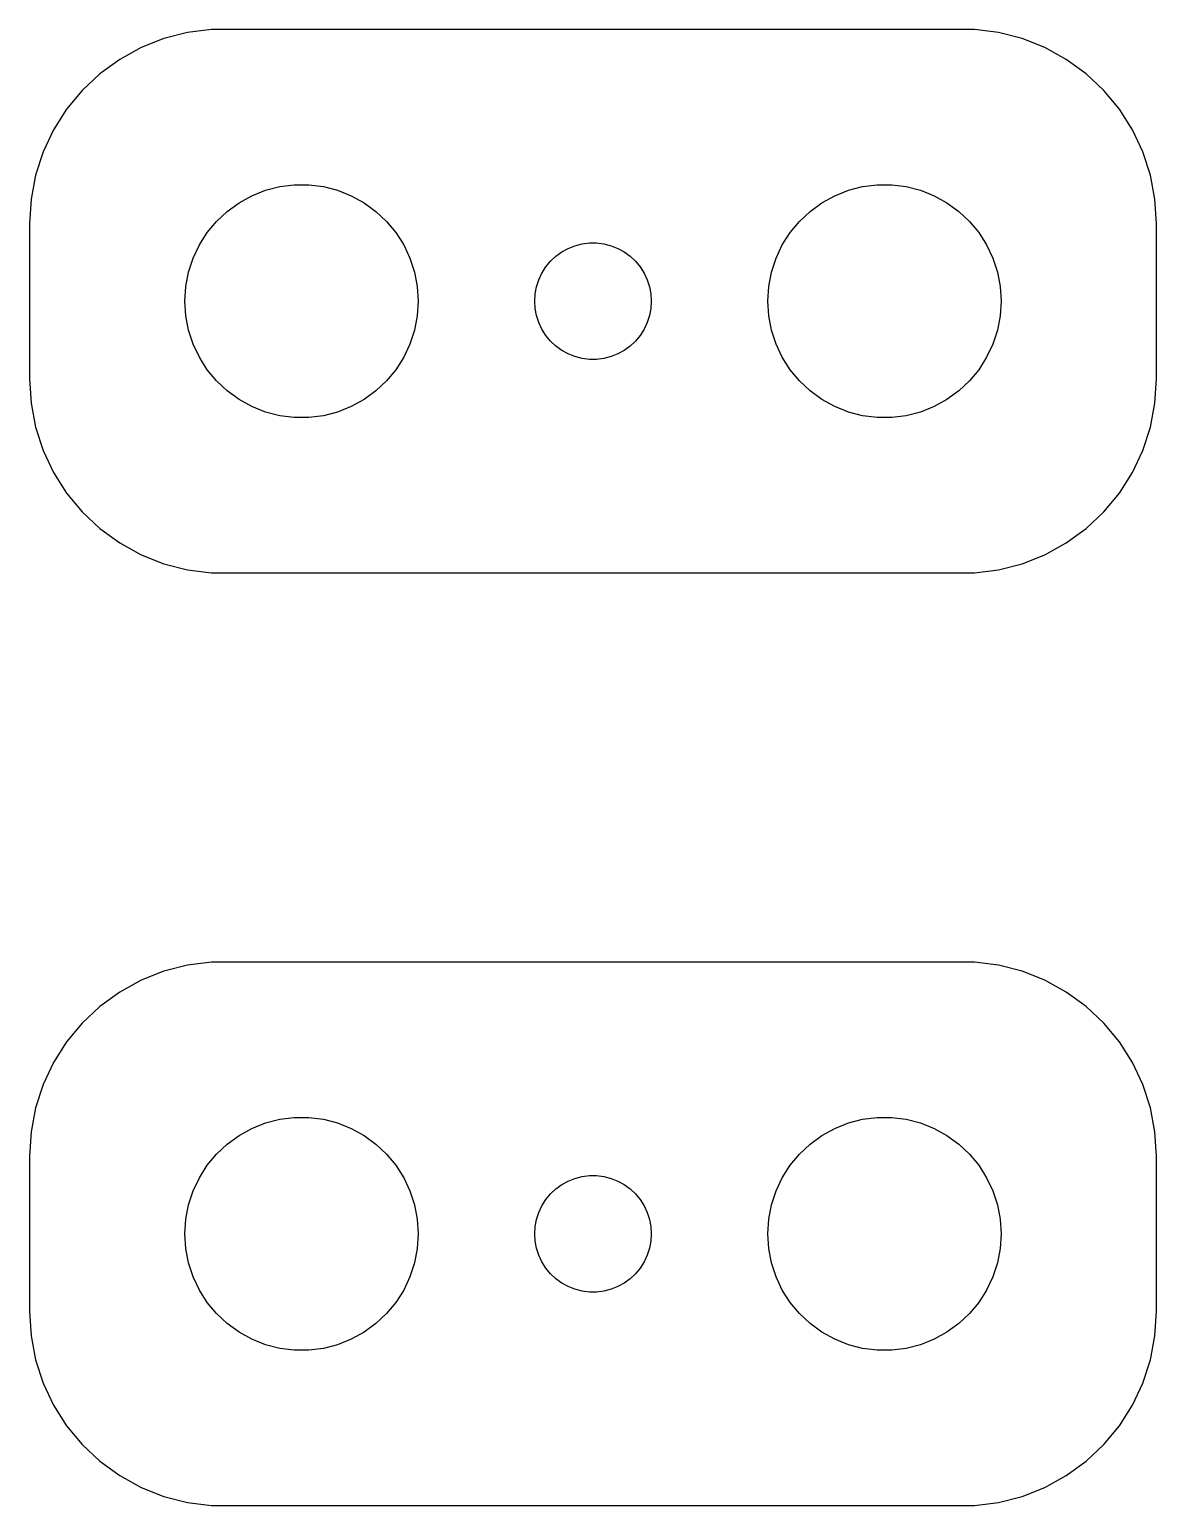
# Model space of a CAD drawing. Header units: metres. Extents: x -14.5 to 14.5, y 17 to 55.
import ezdxf

# ---------------------------------------------------------------- set-up
doc = ezdxf.new("R2010")
doc.units = ezdxf.units.M

msp = doc.modelspace()

# ---------------------------------------------------------------- linework, layer by layer
for p, q in [((-11.0451, 54.7553), (-11.6289, 54.5241)), ((-10.4369, 54.9114), (-11.0451, 54.7553)), ((-9.81395, 54.9901), (-10.4369, 54.9114)), ((9.81395, 54.9901), (-9.81395, 54.9901)), ((10.4369, 54.9114), (9.81395, 54.9901)), ((11.0451, 54.7553), (10.4369, 54.9114)), ((11.6289, 54.5241), (11.0451, 54.7553)), ((-11.6289, 54.5241), (-12.1791, 54.2216)), ((12.1791, 54.2216), (11.6289, 54.5241)), ((-12.1791, 54.2216), (-12.6871, 53.8526)), ((12.6871, 53.8526), (12.1791, 54.2216)), ((-12.6871, 53.8526), (-13.1448, 53.4227)), ((13.1448, 53.4227), (12.6871, 53.8526)), ((-13.1448, 53.4227), (-13.5451, 52.9389)), ((13.5451, 52.9389), (13.1448, 53.4227)), ((-13.5451, 52.9389), (-13.8815, 52.4088)), ((13.8815, 52.4088), (13.5451, 52.9389)), ((-13.8815, 52.4088), (-14.1489, 51.8406)), ((14.1489, 51.8406), (13.8815, 52.4088)), ((-14.1489, 51.8406), (-14.3429, 51.2434)), ((14.3429, 51.2434), (14.1489, 51.8406)), ((-14.3429, 51.2434), (-14.4606, 50.6267)), ((-8.42705, 50.8532), (-8.06213, 50.9469)), ((-8.06213, 50.9469), (-7.68837, 50.9941)), ((-7.68837, 50.9941), (-7.31161, 50.9941)), ((-7.31161, 50.9941), (-6.93785, 50.9469)), ((-6.93785, 50.9469), (-6.57294, 50.8532)), ((6.57294, 50.8532), (6.93785, 50.9469)), ((6.93785, 50.9469), (7.31161, 50.9941)), ((7.31161, 50.9941), (7.68837, 50.9941)), ((7.68837, 50.9941), (8.06213, 50.9469)), ((8.06213, 50.9469), (8.42705, 50.8532)), ((14.4606, 50.6267), (14.3429, 51.2434)), ((-14.4606, 50.6267), (-14.5, 50)), ((-9.41226, 50.3115), (-9.10747, 50.533)), ((-9.10747, 50.533), (-8.77733, 50.7145)), ((-8.77733, 50.7145), (-8.42705, 50.8532)), ((-6.57294, 50.8532), (-6.22266, 50.7145)), ((-6.22266, 50.7145), (-5.89252, 50.533)), ((-5.89252, 50.533), (-5.58772, 50.3115)), ((5.58772, 50.3115), (5.89252, 50.533)), ((5.89252, 50.533), (6.22266, 50.7145)), ((6.22266, 50.7145), (6.57294, 50.8532)), ((8.42705, 50.8532), (8.77733, 50.7145)), ((8.77733, 50.7145), (9.10747, 50.533)), ((9.10747, 50.533), (9.41226, 50.3115)), ((14.5, 50), (14.4606, 50.6267)), ((-9.6869, 50.0536), (-9.41226, 50.3115)), ((-5.58772, 50.3115), (-5.31308, 50.0536)), ((5.31308, 50.0536), (5.58772, 50.3115)), ((9.41226, 50.3115), (9.6869, 50.0536)), ((-14.5, 50), (-14.5, 46)), ((-10.1289, 49.4453), (-9.92705, 49.7634)), ((-9.92705, 49.7634), (-9.6869, 50.0536)), ((-5.31308, 50.0536), (-5.07294, 49.7634)), ((-5.07294, 49.7634), (-4.87108, 49.4453)), ((4.87108, 49.4453), (5.07294, 49.7634)), ((5.07294, 49.7634), (5.31308, 50.0536)), ((9.6869, 50.0536), (9.92705, 49.7634)), ((9.92705, 49.7634), (10.1289, 49.4453)), ((14.5, 46), (14.5, 50)), ((-10.2893, 49.1044), (-10.1289, 49.4453)), ((-4.87108, 49.4453), (-4.71066, 49.1044)), ((-0.638657, 49.3572), (-0.463516, 49.4266)), ((-0.463516, 49.4266), (-0.281067, 49.4734)), ((-0.281067, 49.4734), (-0.094177, 49.497)), ((-0.094177, 49.497), (0.094177, 49.497)), ((0.094177, 49.497), (0.281067, 49.4734)), ((0.281067, 49.4734), (0.463516, 49.4266)), ((0.463516, 49.4266), (0.638657, 49.3572)), ((4.71066, 49.1044), (4.87108, 49.4453)), ((10.1289, 49.4453), (10.2893, 49.1044)), ((-10.4057, 48.7461), (-10.2893, 49.1044)), ((-4.71066, 49.1044), (-4.59424, 48.7461)), ((-1.21352, 48.8817), (-1.09344, 49.0268)), ((-1.09344, 49.0268), (-0.956131, 49.1558)), ((-0.956131, 49.1558), (-0.803726, 49.2665)), ((-0.803726, 49.2665), (-0.638657, 49.3572)), ((0.638657, 49.3572), (0.803726, 49.2665)), ((0.803726, 49.2665), (0.956131, 49.1558)), ((0.956131, 49.1558), (1.09344, 49.0268)), ((1.09344, 49.0268), (1.21352, 48.8817)), ((4.59424, 48.7461), (4.71066, 49.1044)), ((10.2893, 49.1044), (10.4057, 48.7461)), ((-10.4763, 48.376), (-10.4057, 48.7461)), ((-4.59424, 48.7461), (-4.52365, 48.376)), ((-1.39465, 48.5522), (-1.31445, 48.7226)), ((-1.31445, 48.7226), (-1.21352, 48.8817)), ((1.21352, 48.8817), (1.31445, 48.7226)), ((1.31445, 48.7226), (1.39465, 48.5522)), ((4.52365, 48.376), (4.59424, 48.7461)), ((10.4057, 48.7461), (10.4763, 48.376)), ((-10.5, 48), (-10.4763, 48.376)), ((-4.52365, 48.376), (-4.5, 48)), ((-1.48816, 48.188), (-1.45287, 48.373)), ((-1.45287, 48.373), (-1.39465, 48.5522)), ((1.39465, 48.5522), (1.45287, 48.373)), ((1.45287, 48.373), (1.48816, 48.188)), ((4.5, 48), (4.52365, 48.376)), ((10.4763, 48.376), (10.5, 48)), ((-10.4763, 47.624), (-10.5, 48)), ((-4.5, 48), (-4.52365, 47.624)), ((-1.5, 48), (-1.48816, 48.188)), ((-1.48816, 47.812), (-1.5, 48)), ((1.48816, 48.188), (1.5, 48)), ((1.5, 48), (1.48816, 47.812)), ((4.52365, 47.624), (4.5, 48)), ((10.5, 48), (10.4763, 47.624)), ((-10.4057, 47.2539), (-10.4763, 47.624)), ((-4.52365, 47.624), (-4.59424, 47.2539)), ((-1.45287, 47.627), (-1.48816, 47.812)), ((-1.39465, 47.4478), (-1.45287, 47.627)), ((1.45287, 47.627), (1.39465, 47.4478)), ((1.48816, 47.812), (1.45287, 47.627)), ((4.59424, 47.2539), (4.52365, 47.624)), ((10.4763, 47.624), (10.4057, 47.2539)), ((-10.2893, 46.8956), (-10.4057, 47.2539)), ((-4.59424, 47.2539), (-4.71066, 46.8956)), ((-1.31445, 47.2774), (-1.39465, 47.4478)), ((-1.21352, 47.1183), (-1.31445, 47.2774)), ((-1.09344, 46.9732), (-1.21352, 47.1183)), ((1.21352, 47.1183), (1.09344, 46.9732)), ((1.31445, 47.2774), (1.21352, 47.1183)), ((1.39465, 47.4478), (1.31445, 47.2774)), ((4.71066, 46.8956), (4.59424, 47.2539)), ((10.4057, 47.2539), (10.2893, 46.8956)), ((-10.1289, 46.5547), (-10.2893, 46.8956)), ((-4.71066, 46.8956), (-4.87108, 46.5547)), ((-0.956131, 46.8442), (-1.09344, 46.9732)), ((-0.803726, 46.7335), (-0.956131, 46.8442)), ((-0.638657, 46.6428), (-0.803726, 46.7335)), ((0.803726, 46.7335), (0.638657, 46.6428)), ((0.956131, 46.8442), (0.803726, 46.7335)), ((1.09344, 46.9732), (0.956131, 46.8442)), ((4.87108, 46.5547), (4.71066, 46.8956)), ((10.2893, 46.8956), (10.1289, 46.5547)), ((-9.92705, 46.2366), (-10.1289, 46.5547)), ((-4.87108, 46.5547), (-5.07294, 46.2366)), ((-0.463516, 46.5734), (-0.638657, 46.6428)), ((-0.281067, 46.5266), (-0.463516, 46.5734)), ((-0.094177, 46.503), (-0.281067, 46.5266)), ((0.094177, 46.503), (-0.094177, 46.503)), ((0.281067, 46.5266), (0.094177, 46.503)), ((0.463516, 46.5734), (0.281067, 46.5266)), ((0.638657, 46.6428), (0.463516, 46.5734)), ((5.07294, 46.2366), (4.87108, 46.5547)), ((10.1289, 46.5547), (9.92705, 46.2366)), ((-14.5, 46), (-14.4606, 45.3733)), ((-9.6869, 45.9464), (-9.92705, 46.2366)), ((-5.07294, 46.2366), (-5.31308, 45.9464)), ((5.31308, 45.9464), (5.07294, 46.2366)), ((9.92705, 46.2366), (9.6869, 45.9464)), ((14.4606, 45.3733), (14.5, 46)), ((-9.41226, 45.6885), (-9.6869, 45.9464)), ((-9.10747, 45.467), (-9.41226, 45.6885)), ((-5.58772, 45.6885), (-5.89252, 45.467)), ((-5.31308, 45.9464), (-5.58772, 45.6885)), ((5.58772, 45.6885), (5.31308, 45.9464)), ((5.89252, 45.467), (5.58772, 45.6885)), ((9.41226, 45.6885), (9.10747, 45.467)), ((9.6869, 45.9464), (9.41226, 45.6885)), ((-14.4606, 45.3733), (-14.3429, 44.7566)), ((-8.77733, 45.2855), (-9.10747, 45.467)), ((-8.42705, 45.1468), (-8.77733, 45.2855)), ((-6.22266, 45.2855), (-6.57294, 45.1468)), ((-5.89252, 45.467), (-6.22266, 45.2855)), ((6.22266, 45.2855), (5.89252, 45.467)), ((6.57294, 45.1468), (6.22266, 45.2855)), ((8.77733, 45.2855), (8.42705, 45.1468)), ((9.10747, 45.467), (8.77733, 45.2855)), ((14.3429, 44.7566), (14.4606, 45.3733)), ((-8.06213, 45.0531), (-8.42705, 45.1468)), ((-7.68837, 45.0059), (-8.06213, 45.0531)), ((-7.31161, 45.0059), (-7.68837, 45.0059)), ((-6.93785, 45.0531), (-7.31161, 45.0059)), ((-6.57294, 45.1468), (-6.93785, 45.0531)), ((6.93785, 45.0531), (6.57294, 45.1468)), ((7.31161, 45.0059), (6.93785, 45.0531)), ((7.68837, 45.0059), (7.31161, 45.0059)), ((8.06213, 45.0531), (7.68837, 45.0059)), ((8.42705, 45.1468), (8.06213, 45.0531)), ((-14.3429, 44.7566), (-14.1489, 44.1594)), ((14.1489, 44.1594), (14.3429, 44.7566)), ((-14.1489, 44.1594), (-13.8815, 43.5912)), ((13.8815, 43.5912), (14.1489, 44.1594)), ((-13.8815, 43.5912), (-13.5451, 43.0611)), ((13.5451, 43.0611), (13.8815, 43.5912)), ((-13.5451, 43.0611), (-13.1448, 42.5773)), ((13.1448, 42.5773), (13.5451, 43.0611)), ((-13.1448, 42.5773), (-12.6871, 42.1474)), ((12.6871, 42.1474), (13.1448, 42.5773)), ((-12.6871, 42.1474), (-12.1791, 41.7784)), ((-12.1791, 41.7784), (-11.6289, 41.4759)), ((11.6289, 41.4759), (12.1791, 41.7784)), ((12.1791, 41.7784), (12.6871, 42.1474)), ((-11.6289, 41.4759), (-11.0451, 41.2447)), ((11.0451, 41.2447), (11.6289, 41.4759)), ((-11.0451, 41.2447), (-10.4369, 41.0886)), ((-10.4369, 41.0886), (-9.81395, 41.0099)), ((9.81395, 41.0099), (10.4369, 41.0886)), ((10.4369, 41.0886), (11.0451, 41.2447)), ((-9.81395, 41.0099), (9.81395, 41.0099)), ((-10.4369, 30.9114), (-11.0451, 30.7553)), ((-9.81395, 30.9901), (-10.4369, 30.9114)), ((9.81395, 30.9901), (-9.81395, 30.9901)), ((10.4369, 30.9114), (9.81395, 30.9901)), ((11.0451, 30.7553), (10.4369, 30.9114)), ((-11.6289, 30.5241), (-12.1791, 30.2216)), ((-11.0451, 30.7553), (-11.6289, 30.5241)), ((11.6289, 30.5241), (11.0451, 30.7553)), ((12.1791, 30.2216), (11.6289, 30.5241)), ((-12.1791, 30.2216), (-12.6871, 29.8526)), ((12.6871, 29.8526), (12.1791, 30.2216)), ((-12.6871, 29.8526), (-13.1448, 29.4227)), ((13.1448, 29.4227), (12.6871, 29.8526)), ((-13.1448, 29.4227), (-13.5451, 28.9389)), ((13.5451, 28.9389), (13.1448, 29.4227)), ((-13.5451, 28.9389), (-13.8815, 28.4088)), ((13.8815, 28.4088), (13.5451, 28.9389)), ((-13.8815, 28.4088), (-14.1489, 27.8406)), ((14.1489, 27.8406), (13.8815, 28.4088)), ((-14.1489, 27.8406), (-14.3429, 27.2434)), ((14.3429, 27.2434), (14.1489, 27.8406)), ((-14.3429, 27.2434), (-14.4606, 26.6267)), ((-8.06213, 26.9469), (-7.68837, 26.9941)), ((-7.68837, 26.9941), (-7.31161, 26.9941)), ((-7.31161, 26.9941), (-6.93785, 26.9469)), ((6.93785, 26.9469), (7.31161, 26.9941)), ((7.31161, 26.9941), (7.68837, 26.9941)), ((7.68837, 26.9941), (8.06213, 26.9469)), ((14.4606, 26.6267), (14.3429, 27.2434)), ((-14.4606, 26.6267), (-14.5, 26)), ((-9.10747, 26.533), (-8.77733, 26.7145)), ((-8.77733, 26.7145), (-8.42705, 26.8532)), ((-8.42705, 26.8532), (-8.06213, 26.9469)), ((-6.93785, 26.9469), (-6.57294, 26.8532)), ((-6.57294, 26.8532), (-6.22266, 26.7145)), ((-6.22266, 26.7145), (-5.89252, 26.533)), ((5.89252, 26.533), (6.22266, 26.7145)), ((6.22266, 26.7145), (6.57294, 26.8532)), ((6.57294, 26.8532), (6.93785, 26.9469)), ((8.06213, 26.9469), (8.42705, 26.8532)), ((8.42705, 26.8532), (8.77733, 26.7145)), ((8.77733, 26.7145), (9.10747, 26.533)), ((14.5, 26), (14.4606, 26.6267)), ((-9.6869, 26.0536), (-9.41226, 26.3115)), ((-9.41226, 26.3115), (-9.10747, 26.533)), ((-5.89252, 26.533), (-5.58772, 26.3115)), ((-5.58772, 26.3115), (-5.31308, 26.0536)), ((5.31308, 26.0536), (5.58772, 26.3115)), ((5.58772, 26.3115), (5.89252, 26.533)), ((9.10747, 26.533), (9.41226, 26.3115)), ((9.41226, 26.3115), (9.6869, 26.0536)), ((-14.5, 26), (-14.5, 22)), ((-9.92705, 25.7634), (-9.6869, 26.0536)), ((-5.31308, 26.0536), (-5.07294, 25.7634)), ((5.07294, 25.7634), (5.31308, 26.0536)), ((9.6869, 26.0536), (9.92705, 25.7634)), ((14.5, 22), (14.5, 26)), ((-10.1289, 25.4453), (-9.92705, 25.7634)), ((-5.07294, 25.7634), (-4.87108, 25.4453)), ((-0.463516, 25.4266), (-0.281067, 25.4734)), ((-0.281067, 25.4734), (-0.094177, 25.497)), ((-0.094177, 25.497), (0.094177, 25.497)), ((0.094177, 25.497), (0.281067, 25.4734)), ((0.281067, 25.4734), (0.463516, 25.4266)), ((4.87108, 25.4453), (5.07294, 25.7634)), ((9.92705, 25.7634), (10.1289, 25.4453)), ((-10.4057, 24.7461), (-10.2893, 25.1044)), ((-10.2893, 25.1044), (-10.1289, 25.4453)), ((-4.87108, 25.4453), (-4.71066, 25.1044)), ((-4.71066, 25.1044), (-4.59424, 24.7461)), ((-1.09344, 25.0268), (-0.956131, 25.1558)), ((-0.956131, 25.1558), (-0.803726, 25.2665)), ((-0.803726, 25.2665), (-0.638657, 25.3572)), ((-0.638657, 25.3572), (-0.463516, 25.4266)), ((0.463516, 25.4266), (0.638657, 25.3572)), ((0.638657, 25.3572), (0.803726, 25.2665)), ((0.803726, 25.2665), (0.956131, 25.1558)), ((0.956131, 25.1558), (1.09344, 25.0268)), ((4.59424, 24.7461), (4.71066, 25.1044)), ((4.71066, 25.1044), (4.87108, 25.4453)), ((10.1289, 25.4453), (10.2893, 25.1044)), ((10.2893, 25.1044), (10.4057, 24.7461)), ((-10.4763, 24.376), (-10.4057, 24.7461)), ((-4.59424, 24.7461), (-4.52365, 24.376)), ((-1.39465, 24.5522), (-1.31445, 24.7226)), ((-1.31445, 24.7226), (-1.21352, 24.8817)), ((-1.21352, 24.8817), (-1.09344, 25.0268)), ((1.09344, 25.0268), (1.21352, 24.8817)), ((1.21352, 24.8817), (1.31445, 24.7226)), ((1.31445, 24.7226), (1.39465, 24.5522)), ((4.52365, 24.376), (4.59424, 24.7461)), ((10.4057, 24.7461), (10.4763, 24.376)), ((-10.5, 24), (-10.4763, 24.376)), ((-4.52365, 24.376), (-4.5, 24)), ((-1.48816, 24.188), (-1.45287, 24.373)), ((-1.45287, 24.373), (-1.39465, 24.5522)), ((1.39465, 24.5522), (1.45287, 24.373)), ((1.45287, 24.373), (1.48816, 24.188)), ((4.5, 24), (4.52365, 24.376)), ((10.4763, 24.376), (10.5, 24)), ((-10.4763, 23.624), (-10.5, 24)), ((-4.5, 24), (-4.52365, 23.624)), ((-1.5, 24), (-1.48816, 24.188)), ((-1.48816, 23.812), (-1.5, 24)), ((1.48816, 24.188), (1.5, 24)), ((1.5, 24), (1.48816, 23.812)), ((4.52365, 23.624), (4.5, 24)), ((10.5, 24), (10.4763, 23.624)), ((-10.4057, 23.2539), (-10.4763, 23.624)), ((-4.52365, 23.624), (-4.59424, 23.2539)), ((-1.45287, 23.627), (-1.48816, 23.812)), ((-1.39465, 23.4478), (-1.45287, 23.627)), ((1.45287, 23.627), (1.39465, 23.4478)), ((1.48816, 23.812), (1.45287, 23.627)), ((4.59424, 23.2539), (4.52365, 23.624)), ((10.4763, 23.624), (10.4057, 23.2539)), ((-10.2893, 22.8956), (-10.4057, 23.2539)), ((-4.59424, 23.2539), (-4.71066, 22.8956)), ((-1.31445, 23.2774), (-1.39465, 23.4478)), ((-1.21352, 23.1183), (-1.31445, 23.2774)), ((1.31445, 23.2774), (1.21352, 23.1183)), ((1.39465, 23.4478), (1.31445, 23.2774)), ((4.71066, 22.8956), (4.59424, 23.2539)), ((10.4057, 23.2539), (10.2893, 22.8956)), ((-10.1289, 22.5547), (-10.2893, 22.8956)), ((-4.71066, 22.8956), (-4.87108, 22.5547)), ((-1.09344, 22.9732), (-1.21352, 23.1183)), ((-0.956131, 22.8442), (-1.09344, 22.9732)), ((-0.803726, 22.7335), (-0.956131, 22.8442)), ((0.956131, 22.8442), (0.803726, 22.7335)), ((1.09344, 22.9732), (0.956131, 22.8442)), ((1.21352, 23.1183), (1.09344, 22.9732)), ((4.87108, 22.5547), (4.71066, 22.8956)), ((10.2893, 22.8956), (10.1289, 22.5547)), ((-9.92705, 22.2366), (-10.1289, 22.5547)), ((-4.87108, 22.5547), (-5.07294, 22.2366)), ((-0.638657, 22.6428), (-0.803726, 22.7335)), ((-0.463516, 22.5734), (-0.638657, 22.6428)), ((-0.281067, 22.5266), (-0.463516, 22.5734)), ((-0.094177, 22.503), (-0.281067, 22.5266)), ((0.094177, 22.503), (-0.094177, 22.503)), ((0.281067, 22.5266), (0.094177, 22.503)), ((0.463516, 22.5734), (0.281067, 22.5266)), ((0.638657, 22.6428), (0.463516, 22.5734)), ((0.803726, 22.7335), (0.638657, 22.6428)), ((5.07294, 22.2366), (4.87108, 22.5547)), ((10.1289, 22.5547), (9.92705, 22.2366)), ((-9.6869, 21.9464), (-9.92705, 22.2366)), ((-5.07294, 22.2366), (-5.31308, 21.9464)), ((5.31308, 21.9464), (5.07294, 22.2366)), ((9.92705, 22.2366), (9.6869, 21.9464)), ((-14.5, 22), (-14.4606, 21.3733)), ((-9.41226, 21.6885), (-9.6869, 21.9464)), ((-9.10747, 21.467), (-9.41226, 21.6885)), ((-5.58772, 21.6885), (-5.89252, 21.467)), ((-5.31308, 21.9464), (-5.58772, 21.6885)), ((5.58772, 21.6885), (5.31308, 21.9464)), ((5.89252, 21.467), (5.58772, 21.6885)), ((9.41226, 21.6885), (9.10747, 21.467)), ((9.6869, 21.9464), (9.41226, 21.6885)), ((14.4606, 21.3733), (14.5, 22)), ((-14.4606, 21.3733), (-14.3429, 20.7566)), ((-8.77733, 21.2855), (-9.10747, 21.467)), ((-8.42705, 21.1468), (-8.77733, 21.2855)), ((-6.22266, 21.2855), (-6.57294, 21.1468)), ((-5.89252, 21.467), (-6.22266, 21.2855)), ((6.22266, 21.2855), (5.89252, 21.467)), ((6.57294, 21.1468), (6.22266, 21.2855)), ((8.77733, 21.2855), (8.42705, 21.1468)), ((9.10747, 21.467), (8.77733, 21.2855)), ((14.3429, 20.7566), (14.4606, 21.3733)), ((-8.06213, 21.0531), (-8.42705, 21.1468)), ((-7.68837, 21.0059), (-8.06213, 21.0531)), ((-7.31161, 21.0059), (-7.68837, 21.0059)), ((-6.93785, 21.0531), (-7.31161, 21.0059)), ((-6.57294, 21.1468), (-6.93785, 21.0531)), ((6.93785, 21.0531), (6.57294, 21.1468)), ((7.31161, 21.0059), (6.93785, 21.0531)), ((7.68837, 21.0059), (7.31161, 21.0059)), ((8.06213, 21.0531), (7.68837, 21.0059)), ((8.42705, 21.1468), (8.06213, 21.0531)), ((-14.3429, 20.7566), (-14.1489, 20.1594)), ((14.1489, 20.1594), (14.3429, 20.7566)), ((-14.1489, 20.1594), (-13.8815, 19.5912)), ((13.8815, 19.5912), (14.1489, 20.1594)), ((-13.8815, 19.5912), (-13.5451, 19.0611)), ((13.5451, 19.0611), (13.8815, 19.5912)), ((-13.5451, 19.0611), (-13.1448, 18.5773)), ((13.1448, 18.5773), (13.5451, 19.0611)), ((-13.1448, 18.5773), (-12.6871, 18.1474)), ((12.6871, 18.1474), (13.1448, 18.5773)), ((-12.6871, 18.1474), (-12.1791, 17.7784)), ((12.1791, 17.7784), (12.6871, 18.1474)), ((-12.1791, 17.7784), (-11.6289, 17.4759)), ((-11.6289, 17.4759), (-11.0451, 17.2447)), ((11.0451, 17.2447), (11.6289, 17.4759)), ((11.6289, 17.4759), (12.1791, 17.7784)), ((-11.0451, 17.2447), (-10.4369, 17.0886)), ((10.4369, 17.0886), (11.0451, 17.2447)), ((-10.4369, 17.0886), (-9.81395, 17.0099)), ((-9.81395, 17.0099), (9.81395, 17.0099)), ((9.81395, 17.0099), (10.4369, 17.0886))]:
    msp.add_line(p, q)

doc.saveas('drawing.dxf')
